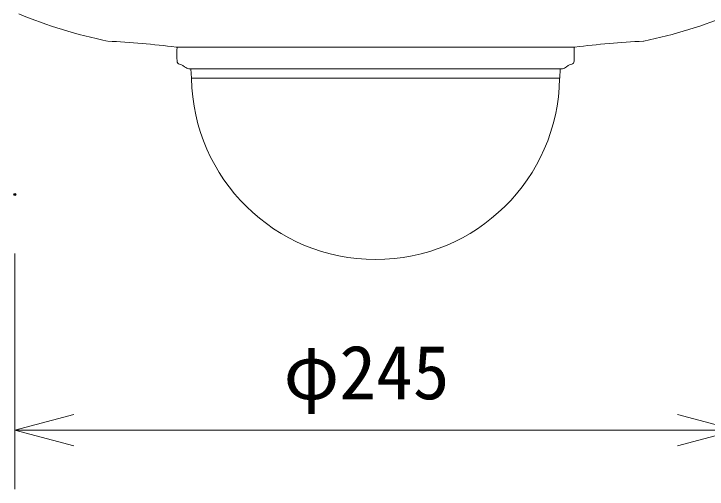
# Model space of a CAD drawing. Units: millimetres, scale not verified. Extents: x -63 to 62, y -116 to 117.
# Drawn here: x -9.68 to 13.86, y 19.72 to 35.85 of the extents above; entities that cross this region are included whole.
import ezdxf
from ezdxf.enums import TextEntityAlignment as Align

# ---------------------------------------------------------------- set-up
doc = ezdxf.new("R2010")
doc.units = ezdxf.units.MM
doc.header["$LTSCALE"] = 0.125
doc.header["$PDMODE"] = 32
doc.header["$PDSIZE"] = 0.0625
for name, color, linetype, lineweight in [('0-0_0', 7, 'Continuous', 18), ('0-4_GAIKEI', 1, 'Continuous', 18), ('0-5_SUNPO', 7, 'Continuous', 18)]:
    doc.layers.add(name, color=color, linetype=linetype, lineweight=lineweight)
doc.layers.add('0-1_DEFPOINTS', color=7, linetype='Continuous')
doc.styles.add('ＭＳ ゴシック', font='')
doc.styles.get('ＭＳ ゴシック').set_extended_font_data('MS Gothic')

# ---------------------------------------------------------------- blocks, each defined once
blk = doc.blocks.new('_OPEN30')
at = {"layer": '0-0_0'}
blk.add_line((0, 0), (-1, 0), dxfattribs=at)
blk.add_lwpolyline([(-1, 0.26795), (0, 0), (-1, -0.26795)], dxfattribs=at)
blk = doc.blocks.new('D3')
at = {"layer": '0-1_DEFPOINTS'}
for p in [(-6.1303, 28.6245), (18.3697, 28.6245), (18.3697, 20.6245)]:
    blk.add_point(p, dxfattribs=at)
at = {"layer": '0-5_SUNPO'}
for p, q in [((-6.1303, 26.6245), (-6.1303, 18.6245)), ((18.3697, 26.6245), (18.3697, 18.6245)), ((-4.1303, 20.6245), (16.3697, 20.6245))]:
    blk.add_line(p, q, dxfattribs=at)
at = {"layer": '0-5_SUNPO', "xscale": 2, "yscale": 2, "rotation": 180}
blk.add_blockref('_OPEN30', (-6.1303, 20.6245), dxfattribs=at)
at = {"layer": '0-5_SUNPO', "xscale": 2, "yscale": 2}
blk.add_blockref('_OPEN30', (18.3697, 20.6245), dxfattribs=at)
at = {"layer": '0-5_SUNPO', "style": 'ＭＳ ゴシック'}
blk.add_text('φ245', height=1.833, dxfattribs=at).set_placement((2.9947, 21.1245), align=Align.BOTTOM_LEFT)

msp = doc.modelspace()

# ---------------------------------------------------------------- linework, layer by layer
at = {"layer": '0-4_GAIKEI', "color": 7}
for p, q in [((-3.6574, 33.6637), (-3.6743, 33.9863)), ((8.8526, 33.6637), (8.8695, 33.9863)), ((-3.6574, 33.6637), (4.737, 33.6637)), ((4.737, 33.6637), (8.8526, 33.6637))]:
    msp.add_line(p, q, dxfattribs=at)
for points in [[(-4.1724, 34.7237), (9.3172, 34.7237), (9.3676, 34.7237)], [(-4.0615, 34.1467), (-4.0234, 34.1364), (-3.9877, 34.1207), (-3.9455, 34.0956), (-3.8887, 34.0553), (-3.848, 34.0271), (-3.8137, 34.0077), (-3.7769, 33.993), (-3.7469, 33.9863)], [(9.2568, 34.1467), (9.2187, 34.1364), (9.183, 34.1207), (9.1407, 34.0956), (9.084, 34.0553), (9.0433, 34.0271), (9.009, 34.0077), (8.9722, 33.993), (8.9421, 33.9863)], [(-3.7469, 33.9863), (4.7676, 33.9863), (8.9421, 33.9863)]]:
    msp.add_lwpolyline(points, dxfattribs=at)
for centre, radius, start, end in [((-3.0195, 51.6142), 17.05, 247.59953, 258.18641), ((8.2148, 51.6142), 17.05, 281.81359, 292.40048), ((-7.9524, 4.358), 30.6, 82.90402, 87.26901), ((13.1477, 4.358), 30.6, 92.73099, 97.09598), ((6.1447, 34.4981), 10.2918, 178.74399, 181.42304), ((-0.9495, 34.4981), 10.2918, 358.57697, 1.25607), ((-4.0439, 34.2451), 0.1, 181.50736, 259.83769), ((9.2391, 34.2451), 0.1, 280.16231, 358.49264), ((2.5976, 33.7637), 6.25, 180.91677, 269.99908), ((2.5976, 33.7637), 6.25, 270, 359.08323)]:
    msp.add_arc(centre, radius, start, end, dxfattribs=at)
at = {"layer": '0-4_GAIKEI'}
msp.add_arc((11.685, 35.0232), 0.1, 272.73106, 281.81357, dxfattribs=at)

# ---------------------------------------------------------------- block references
at = {"layer": '0-5_SUNPO'}
msp.add_blockref('D3', (-3.5221, 1.0964), dxfattribs=at)

doc.saveas('drawing.dxf')
